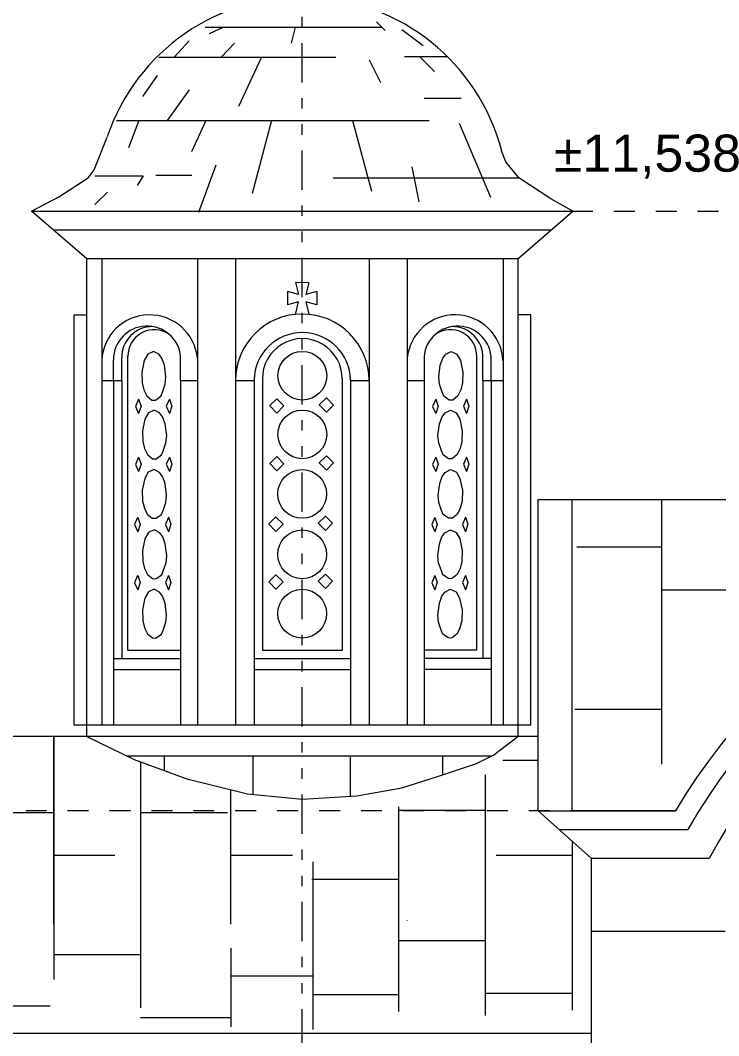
# Model space of a CAD drawing. Header units: millimetres. Extents: x -490789 to -449459, y 209001 to 327650.
# Drawn here: x -477972 to -473270, y 225289 to 232130 of the extents above; entities that cross this region are included whole.
import ezdxf

# ---------------------------------------------------------------- set-up
doc = ezdxf.new("R2010")
doc.units = ezdxf.units.MM
doc.header["$MEASUREMENT"] = 0
doc.linetypes.add('2-Штрих-Штриховая', pattern=[723.19442, 264.583325, -105.833328, 70.555556, -105.833328, 70.555556, -105.833328])
doc.linetypes.add('Штриховая', pattern=[282.222223, 141.111112, -141.111112])
for name, color, linetype, lineweight in [('0_Ном._пера__12_Ном._пера__12_Ном._пера__12', 12, 'Continuous', 18), ('0_Ном._пера__7_Ном._пера__15_Ном._пера__15', 15, 'Continuous', 18), ('0_Ном._пера__7_Ном._пера__5_Ном._пера__5', 5, 'Continuous', 18), ('0_Ном._пера__7_Ном._пера__7_Ном._пера__1', 1, 'Continuous', 18), ('0_Ном._пера__7_Ном._пера__7_Ном._пера__7', 7, 'Continuous', 18), ('0_Ном._пера__7_Ном._пера__7_Ном._пера__8', 8, 'Continuous', 18), ('0_Ном_пера__14_Ном_пера__14_Ном_пера__14_Ном_пера__14_Ном_пера__14_Ном_пера__14_Ном_пера__14_Ном_пера__14_Ном_пера__14_Ном_пера__14_Ном_пера__14_Ном_пера__14_Ном_пера__14_Ном_пера__14_Ном_пера__14_Ном_пера__14_Ном_пера__14_Ном._пера__14_Ном_пера__14_Ном_2_Ном._пера__8', 8, 'Continuous', 18), ('0_Ном_пера__15_Ном_пера__15_Ном_пера__15_Ном_пера__15_Ном_пера__15_Ном_пера__15_Ном_пера__15_Ном_пера__15_Ном_пера__15_Ном_пера__15_Ном_пера__15_Ном_пера__15_Ном_пера__15_Ном_пера__15_Ном_пера__15_Ном._пера__15_Ном_пера__15_Ном._пера__15_Ном_пера__15_Но_1_Ном._пера__8', 8, 'Continuous', 18), ('0_Ном_пера__1_Ном_пера__1_Ном_пера__1_Ном_пера__1_Ном_пера__1_Ном_пера__1_Ном_пера__1_Ном_пера__1_Ном_пера__1_Ном_пера__1_Ном._пера__1_Ном_пера__1_Ном_пера__1_Ном_пера__1_Ном_пера__1_Ном_пера__1_Ном_пера__1_Ном_пера__1_Ном_пера__1_Ном_пера__1_Ном_пера___D_Ном._пера__1', 1, 'Continuous', 18), ('0_Ном_пера__5_Ном_пера__5_Ном_пера__5_Ном_пера__5_Ном_пера__5_Ном_пера__5_Ном_пера__5_Ном_пера__5_Ном_пера__5_Ном_пера__5_Ном_пера__5_Ном_пера__5_Ном_пера__5_Ном_пера__5_Ном_пера__5_Ном_пера__5_Ном._пера__5_Ном_пера__5_Ном_пера__5_Ном_пера__5_Ном_пера___7_Ном._пера__5', 5, 'Continuous', 18), ('0_Ном_пера__7_Ном_пера__7_Ном_пера__7_Ном_пера__7_Ном_пера__7_Ном_пера__7_Ном_пера__7_Ном_пера__7_Ном_пера__7_Ном_пера__7_Ном_пера__7_Ном_пера__7_Ном_пера__7_Ном_пера__7_Ном_пера__7_Ном._пера__7_Ном._пера__7_Ном._пера__7_Ном._пера__7_Ном._пера__7_Ном._пера__7', 7, 'Continuous', 18), ('0_Ном_пера__7_Ном_пера__7_Ном_пера__7_Ном_пера__7_Ном_пера__7_Ном_пера__7_Ном_пера__7_Ном_пера__7_Ном_пера__7_Ном_пера__7_Ном_пера__7_Ном_пера__7_Ном_пера__7_Ном_пера__7_Ном_пера__7_Ном._пера__7_Ном_пера__7_Ном._пера__7_Ном_пера__7_Ном._пера__7_Ном_пера_2_Ном._пера__8', 8, 'Continuous', 18), ('0_Ном_пера__7_Ном_пера__7_Ном_пера__7_Ном_пера__7_Ном_пера__7_Ном_пера__7_Ном_пера__7_Ном_пера__7_Ном_пера__7_Ном_пера__7_Ном_пера__7_Ном_пера__7_Ном_пера__7_Ном_пера__7_Ном_пера__7_Ном_пера__7_Ном_пера__7_Ном_пера__7_Ном_пера__7_Ном_пера__7_Ном_пера__7_8_Ном._пера__1', 1, 'Continuous', 18), ('0_Ном_пера__7_Ном_пера__7_Ном_пера__7_Ном_пера__7_Ном_пера__7_Ном_пера__7_Ном_пера__7_Ном_пера__7_Ном_пера__7_Ном_пера__7_Ном_пера__7_Ном_пера__7_Ном_пера__7_Ном_пера__7_Ном_пера__7_Ном_пера__7_Ном_пера__7_Ном_пера__7_Ном_пера__7_Ном_пера__7_Ном_пера__7_C_Ном._пера__1', 1, 'Continuous', 18), ('0_Ном_пера__7_Ном_пера__7_Ном_пера__7_Ном_пера__7_Ном_пера__7_Ном_пера__7_Ном_пера__7_Ном_пера__7_Ном_пера__7_Ном_пера__7_Ном_пера__7_Ном_пера__7_Ном_пера__7_Ном_пера__7_Ном_пера__7_Ном_пера__7_Ном_пера__7_Ном_пера__7_Ном_пера__7_Ном_пера__7_Ном_пера__7_C_Ном._пера__7', 7, 'Continuous', 18), ('0_Ном_пера__7_Ном_пера__7_Ном_пера__7_Ном_пера__7_Ном_пера__7_Ном_пера__7_Ном_пера__7_Ном_пера__7_Ном_пера__7_Ном_пера__7_Ном_пера__7_Ном_пера__7_Ном_пера__7_Ном_пера__7_Ном_пера__7_Ном_пера__7_Ном_пера__7_Ном_пера__7_Ном_пера__7_Ном_пера__7_Ном_пера__7_C_Ном._пера__8', 8, 'Continuous', 18), ('hatch_Ном_пера__254_Ном_пера__254_Ном_пера__254_Ном._пера__254_Ном_пера__254_Ном._пера__9_Ном_пера__9_Ном_пера__9_Ном_пера__12_Ном_пера__12_Ном_пера__12_Ном_пера__12_Ном_пера__12_Ном_пера__12_Ном_пера__1_Ном_пера__1_Ном_пера__1_Ном_пера__1_Ном_пера__1_Н_B_Ном._пера__1', 1, 'Continuous', 18), ('Line 0.25_Ном_пера__7_Ном_пера__7_Ном_пера__7_Ном_пера__7_Ном_пера__7_Ном_пера__7_Ном_пера__7_Ном_пера__7_Ном_пера__7_Ном_пера__7_Ном_пера__7_Ном._пера__7_Ном._пера__7_Ном._пера__7_Ном._пера__7_Ном._пера__102_Ном._пера__102', 102, 'Continuous', 18), ('Line 0.25_Ном_пера__7_Ном_пера__7_Ном_пера__7_Ном_пера__7_Ном_пера__7_Ном_пера__7_Ном_пера__7_Ном_пера__7_Ном_пера__7_Ном_пера__7_Ном_пера__7_Ном._пера__7_Ном._пера__8_Ном._пера__8_Ном._пера__8_Ном._пера__8_Ном._пера__8', 8, 'Continuous', 18)]:
    doc.layers.add(name, color=color, linetype=linetype, lineweight=lineweight)
doc.styles.add('СГЕНЕРИР_СТИЛЬ_1', font='')
doc.styles.get('СГЕНЕРИР_СТИЛЬ_1').set_extended_font_data('Arial')

msp = doc.modelspace()

# ---------------------------------------------------------------- linework, layer by layer
at = {"layer": '0_Ном._пера__12_Ном._пера__12_Ном._пера__12', "linetype": '2-Штрих-Штриховая'}
msp.add_line((-476073.2, 217247.8), (-476073.2, 234156.5), dxfattribs=at)
at = {"layer": '0_Ном._пера__7_Ном._пера__15_Ном._пера__15', "linetype": 'Continuous'}
msp.add_line((-473226.4, 225990.2), (-474125.7, 225990.2), dxfattribs=at)
at = {"layer": '0_Ном._пера__7_Ном._пера__5_Ном._пера__5', "linetype": 'Continuous'}
for p, q in [((-477114, 229881.1), (-477137.7, 229838.5)), ((-477074.9, 229899.1), (-477114, 229881.1)), ((-477038.7, 229880.4), (-477074.9, 229899.1)), ((-477018.4, 229853.7), (-477038.7, 229880.4)), ((-477001.3, 229805.9), (-477018.4, 229853.7)), ((-475144.8, 229805.9), (-475127.7, 229853.7)), ((-475127.7, 229853.7), (-475107.4, 229880.4)), ((-475107.4, 229880.4), (-475071.3, 229899.1)), ((-475071.3, 229899.1), (-475032.1, 229881.1)), ((-475032.1, 229881.1), (-475008.4, 229838.5)), ((-477137.7, 229838.5), (-477154.3, 229760.3)), ((-476991.1, 229727.4), (-477001.3, 229805.9)), ((-475155, 229727.4), (-475144.8, 229805.9)), ((-475008.4, 229838.5), (-474991.8, 229760.3)), ((-476996.2, 229678.1), (-476991.1, 229727.4)), ((-474991.8, 229760.3), (-474994.2, 229686.8)), ((-477151.9, 229686.8), (-477140.1, 229639.4)), ((-477014.3, 229623.8), (-476996.2, 229678.1)), ((-475131.9, 229623.8), (-475150, 229678.1)), ((-474994.2, 229686.8), (-475006.1, 229639.4)), ((-477140.1, 229639.4), (-477121.1, 229599.1)), ((-477121.1, 229599.1), (-477087.2, 229571.4)), ((-477061.7, 229571.4), (-477025.1, 229597.3)), ((-477025.1, 229597.3), (-477014.3, 229623.8)), ((-475121.1, 229597.3), (-475131.9, 229623.8)), ((-475084.4, 229571.4), (-475121.1, 229597.3)), ((-475025, 229599.1), (-475059, 229571.4)), ((-475006.1, 229639.4), (-475025, 229599.1)), ((-477087.4, 229571.5), (-477074.9, 229570.9)), ((-477074.9, 229570.9), (-477061.7, 229571.4)), ((-475071.3, 229570.9), (-475084.4, 229571.4)), ((-475058.8, 229571.5), (-475071.3, 229570.9)), ((-477132.9, 229443.3), (-477149.5, 229365.1)), ((-477109.2, 229486), (-477132.9, 229443.3)), ((-477070.1, 229504), (-477109.2, 229486)), ((-477033.9, 229485.2), (-477070.1, 229504)), ((-477013.6, 229458.5), (-477033.9, 229485.2)), ((-476996.5, 229410.8), (-477013.6, 229458.5)), ((-475149.6, 229410.8), (-475132.6, 229458.5)), ((-475132.6, 229458.5), (-475112.2, 229485.2)), ((-475112.2, 229485.2), (-475076.1, 229504)), ((-475076.1, 229504), (-475036.9, 229486)), ((-475036.9, 229486), (-475013.2, 229443.3)), ((-475013.2, 229443.3), (-474996.7, 229365.1)), ((-476986.3, 229332.3), (-476996.5, 229410.8)), ((-475159.9, 229332.3), (-475149.6, 229410.8)), ((-477149.5, 229365.1), (-477147.1, 229291.6)), ((-476991.3, 229282.9), (-476986.3, 229332.3)), ((-475154.8, 229282.9), (-475159.9, 229332.3)), ((-474996.7, 229365.1), (-474999, 229291.6)), ((-477147.1, 229291.6), (-477135.3, 229244.2)), ((-477135.3, 229244.2), (-477116.3, 229203.9)), ((-477009.4, 229228.6), (-476991.3, 229282.9)), ((-475136.7, 229228.6), (-475154.8, 229282.9)), ((-475010.9, 229244.2), (-475029.8, 229203.9)), ((-474999, 229291.6), (-475010.9, 229244.2)), ((-477116.3, 229203.9), (-477082.4, 229176.2)), ((-477082.6, 229176.4), (-477070.1, 229175.8)), ((-477070.1, 229175.8), (-477056.9, 229176.3)), ((-477056.9, 229176.3), (-477020.3, 229202.2)), ((-477020.3, 229202.2), (-477009.4, 229228.6)), ((-475125.9, 229202.2), (-475136.7, 229228.6)), ((-475089.2, 229176.3), (-475125.9, 229202.2)), ((-475076.1, 229175.8), (-475089.2, 229176.3)), ((-475063.6, 229176.4), (-475076.1, 229175.8)), ((-475029.8, 229203.9), (-475063.8, 229176.2)), ((-477071.2, 229102.8), (-477110.4, 229084.9)), ((-477035.1, 229084.1), (-477071.2, 229102.8)), ((-475111, 229084.1), (-475074.9, 229102.8)), ((-475074.9, 229102.8), (-475035.8, 229084.9)), ((-477134.1, 229042.2), (-477150.7, 228964)), ((-477110.4, 229084.9), (-477134.1, 229042.2)), ((-477014.8, 229057.4), (-477035.1, 229084.1)), ((-476997.7, 229009.6), (-477014.8, 229057.4)), ((-475148.4, 229009.6), (-475131.4, 229057.4)), ((-475131.4, 229057.4), (-475111, 229084.1)), ((-475035.8, 229084.9), (-475012.1, 229042.2)), ((-475012.1, 229042.2), (-474995.5, 228964)), ((-477150.7, 228964), (-477148.3, 228890.5)), ((-476987.5, 228931.1), (-476997.7, 229009.6)), ((-475158.7, 228931.1), (-475148.4, 229009.6)), ((-474995.5, 228964), (-474997.8, 228890.5)), ((-476992.5, 228881.8), (-476987.5, 228931.1)), ((-475153.6, 228881.8), (-475158.7, 228931.1)), ((-477148.3, 228890.5), (-477136.4, 228843.1)), ((-477136.4, 228843.1), (-477117.5, 228802.8)), ((-477021.5, 228801), (-477010.6, 228827.5)), ((-477010.6, 228827.5), (-476992.5, 228881.8)), ((-475135.5, 228827.5), (-475153.6, 228881.8)), ((-475125.2, 228801), (-475136.1, 228827.5)), ((-475009.7, 228843.1), (-475028.7, 228802.8)), ((-474997.8, 228890.5), (-475009.7, 228843.1)), ((-477117.5, 228802.8), (-477083.5, 228775.1)), ((-477083.7, 228775.2), (-477071.2, 228774.6)), ((-477071.2, 228774.6), (-477058.1, 228775.1)), ((-477058.1, 228775.1), (-477021.5, 228801)), ((-475088.6, 228775.1), (-475125.2, 228801)), ((-475074.9, 228774.6), (-475088, 228775.1)), ((-475062.4, 228775.2), (-475074.9, 228774.6)), ((-475028.7, 228802.8), (-475062.6, 228775.1)), ((-477069.6, 228696), (-477108.7, 228678.1)), ((-477033.5, 228677.3), (-477069.6, 228696)), ((-475112.7, 228677.3), (-475076.5, 228696)), ((-475076.5, 228696), (-475037.4, 228678.1)), ((-477132.4, 228635.4), (-477149, 228557.2)), ((-477108.7, 228678.1), (-477132.4, 228635.4)), ((-477013.1, 228650.6), (-477033.5, 228677.3)), ((-476996.1, 228602.8), (-477013.1, 228650.6)), ((-475150.1, 228602.8), (-475133, 228650.6)), ((-475133, 228650.6), (-475112.7, 228677.3)), ((-475037.4, 228678.1), (-475013.7, 228635.4)), ((-475013.7, 228635.4), (-474997.1, 228557.2)), ((-477149, 228557.2), (-477146.7, 228483.7)), ((-476985.8, 228524.3), (-476996.1, 228602.8)), ((-475160.3, 228524.3), (-475150.1, 228602.8)), ((-474997.1, 228557.2), (-474999.5, 228483.7)), ((-477146.7, 228483.7), (-477134.8, 228436.3)), ((-476990.9, 228475), (-476985.8, 228524.3)), ((-475155.3, 228475), (-475160.3, 228524.3)), ((-474999.5, 228483.7), (-475011.3, 228436.3)), ((-477134.8, 228436.3), (-477115.8, 228396)), ((-477019.8, 228394.2), (-477009, 228420.7)), ((-477009, 228420.7), (-476990.9, 228475)), ((-475137.2, 228420.7), (-475155.3, 228475)), ((-475126.3, 228394.2), (-475137.2, 228420.7)), ((-475011.3, 228436.3), (-475030.3, 228396)), ((-477115.8, 228396), (-477081.9, 228368.3)), ((-477082.1, 228368.4), (-477069.6, 228367.8)), ((-477069.6, 228367.8), (-477056.5, 228368.3)), ((-477056.5, 228368.3), (-477019.8, 228394.2)), ((-475089.7, 228368.3), (-475126.3, 228394.2)), ((-475076.5, 228367.8), (-475089.7, 228368.3)), ((-475064, 228368.4), (-475076.5, 228367.8)), ((-475030.3, 228396), (-475064.2, 228368.3)), ((-477109.5, 228278.4), (-477133.2, 228235.8)), ((-477070.4, 228296.4), (-477109.5, 228278.4)), ((-477034.2, 228277.7), (-477070.4, 228296.4)), ((-477013.9, 228251), (-477034.2, 228277.7)), ((-475134, 228251), (-475113.7, 228277.7)), ((-475113.1, 228277.7), (-475077, 228296.4)), ((-475077, 228296.4), (-475037.8, 228278.4)), ((-475037.8, 228278.4), (-475014.1, 228235.8)), ((-477133.2, 228235.8), (-477149.8, 228157.6)), ((-476996.8, 228203.2), (-477013.9, 228251)), ((-475150.5, 228203.2), (-475133.4, 228251)), ((-475014.1, 228235.8), (-474997.5, 228157.6)), ((-477149.8, 228157.6), (-477147.4, 228084.1)), ((-476986.6, 228124.7), (-476996.8, 228203.2)), ((-475160.8, 228124.7), (-475150.5, 228203.2)), ((-474997.5, 228157.6), (-474999.9, 228084.1)), ((-477147.4, 228084.1), (-477135.6, 228036.7)), ((-477009.7, 228021.1), (-476991.6, 228075.4)), ((-476991.6, 228075.4), (-476986.6, 228124.7)), ((-475155.7, 228075.4), (-475160.8, 228124.7)), ((-475137.6, 228021.1), (-475155.7, 228075.4)), ((-474999.9, 228084.1), (-475011.8, 228036.7)), ((-477135.6, 228036.7), (-477116.6, 227996.4)), ((-477020.6, 227994.6), (-477009.7, 228021.1)), ((-475126.8, 227994.6), (-475137.6, 228021.1)), ((-475011.8, 228036.7), (-475030.7, 227996.4)), ((-477116.6, 227996.4), (-477082.7, 227968.7)), ((-477082.9, 227968.8), (-477070.4, 227968.2)), ((-477070.4, 227968.2), (-477057.2, 227968.7)), ((-477057.2, 227968.7), (-477020.6, 227994.6)), ((-475090.1, 227968.7), (-475126.8, 227994.6)), ((-475030.7, 227996.4), (-475064.7, 227968.7))]:
    msp.add_line(p, q, dxfattribs=at)
for centre in [(-476073.2, 229735), (-476073.2, 229339.9), (-476074, 228938.7), (-476074, 228531.9), (-476074, 228132.3)]:
    msp.add_circle(centre, 164.1, dxfattribs=at)
at = {"layer": '0_Ном._пера__7_Ном._пера__7_Ном._пера__1', "linetype": 'Continuous'}
for centre, radius, start, end in [((-477101.4, 229822.1), 323.2, 5.56301, 176.80357), ((-476073.2, 229701.1), 450, 0, 179.76173), ((-475044.8, 229822.1), 323.2, 2.98114, 174.43699), ((-477118.1, 229843.2), 226.7, 5.05939, 180.01545), ((-477082.2, 229859.6), 206.7, 89.89962, 181.22314), ((-475028, 229843.2), 226.7, 359.98455, 174.94061), ((-475063.9, 229859.6), 206.7, 358.77686, 90.10038), ((-477070.3, 229867.8), 177.7, 54.6693, 181.22314), ((-476073.2, 229701.4), 324.3, 0.77895, 178.7941)]:
    msp.add_arc(centre, radius, start, end, dxfattribs=at)
at = {"layer": '0_Ном._пера__7_Ном._пера__7_Ном._пера__7', "linetype": 'Continuous'}
for p, q in [((-477474.6, 231122.6), (-477387.8, 231343.5)), ((-474702, 231175.9), (-474731.1, 231250)), ((-474614.3, 231068.2), (-474702, 231175.9)), ((-477515.5, 231068.2), (-477474.6, 231122.6)), ((-477712.6, 230940.1), (-477515.5, 231068.2)), ((-474400.1, 230926), (-474614.3, 231068.2)), ((-477897.3, 230844), (-477703.4, 230946.1)), ((-474252.4, 230844), (-474400.1, 230926)), ((-477897.3, 230844), (-474226.9, 230844)), ((-477524.5, 230523.3), (-477897.3, 230844)), ((-474621.6, 230523.3), (-474252.4, 230844)), ((-477751.3, 230718.4), (-474397, 230718.4)), ((-474621.6, 230523.3), (-477524.5, 230523.3)), ((-477524.5, 227305.6), (-477524.5, 230523.3)), ((-477424, 230523.3), (-477424, 227384.4)), ((-476779.7, 230523.3), (-476779.7, 227384.4)), ((-476523.2, 230523.3), (-476523.2, 227384.4)), ((-475623.2, 230523.3), (-475623.2, 227384.4)), ((-475366.4, 230523.3), (-475366.4, 227384.4)), ((-474722, 230523.3), (-474722, 227384.4)), ((-474621.6, 230523.3), (-474621.6, 227305.6)), ((-477611.9, 230145.2), (-477611.9, 227384.4)), ((-477611.9, 230145.2), (-477524.5, 230145.2)), ((-474621.6, 230145.2), (-474621.6, 227305.6)), ((-474534.3, 230145.2), (-474621.6, 230145.2)), ((-477248, 227886.3), (-477248, 229871.1)), ((-475253.9, 229864.2), (-475253.9, 227384.4)), ((-474898.2, 227886.3), (-474898.2, 229871.1)), ((-477154.3, 229760.3), (-477151.9, 229686.8)), ((-476341.4, 229718.5), (-476341.4, 227886.3)), ((-475805, 229718.5), (-475805, 227886.9)), ((-475150, 229678.1), (-475155, 229727.4)), ((-477344.8, 229703), (-477344.8, 227384.4)), ((-477288.8, 229703), (-477288.8, 227829.1)), ((-476892.3, 229703), (-476892.3, 227383.2)), ((-476397.4, 229708.3), (-476397.4, 227384.4)), ((-475749, 229707.3), (-475749, 227384.4)), ((-474857.3, 229703), (-474857.3, 227829.1)), ((-474801.3, 229703), (-474801.3, 227384.4)), ((-474257.4, 226803.5), (-474257.4, 228901.2)), ((-475077, 227968.2), (-475090.1, 227968.7)), ((-475064.5, 227968.8), (-475077, 227968.2)), ((-477248, 227886.3), (-476892.3, 227886.3)), ((-476341.4, 227886.3), (-475805, 227886.3)), ((-474898.2, 227886.3), (-475253.9, 227886.3)), ((-477344.8, 227829.1), (-476892.3, 227829.1)), ((-476397.4, 227829.1), (-475749, 227829.1)), ((-474801.3, 227829.1), (-475253.9, 227829.1)), ((-477344.8, 227756.2), (-476892.3, 227756.2)), ((-476397.4, 227756.2), (-475749, 227756.2)), ((-474801.3, 227756.2), (-475253.9, 227756.2)), ((-477611.9, 227384.4), (-474534.3, 227384.4)), ((-474486, 227305.6), (-478821.8, 227305.6)), ((-474486, 227305.6), (-478821.8, 227305.6)), ((-477524.5, 227305.6), (-477204.4, 227149.3)), ((-474783.5, 227180.6), (-474621.6, 227305.6)), ((-477255, 227174), (-474798.5, 227174)), ((-477204.4, 227149.3), (-476849.8, 227019.1)), ((-475163.3, 227035.3), (-474901.4, 227122.2)), ((-476849.8, 227019.1), (-476441.5, 226917.8)), ((-475402.4, 226959.2), (-475163.3, 227035.3)), ((-476441.5, 226917.8), (-476073.2, 226882.7)), ((-476073.2, 226882.7), (-475706.3, 226905.3)), ((-474486, 226803.5), (-473560.4, 226803.5)), ((-474125.7, 226482.8), (-474486, 226803.5)), ((-473560.4, 226803.5), (-474125.7, 226803.5)), ((-474344.9, 226677.9), (-473477.1, 226677.9)), ((-474125.7, 223908.4), (-474125.7, 226482.8)), ((-473334.1, 226482.8), (-474125.7, 226482.8)), ((-475366.4, 226063.4), (-475366.4, 226065.3)), ((-478902.2, 225305.6), (-474125.7, 225305.6)), ((-478821.8, 225305.6), (-474125.7, 225305.6))]:
    msp.add_line(p, q, dxfattribs=at)
for centre, radius, start, end in [((-476073.2, 230900.2), 1387, 14.59437, 161.3327), ((-475075.9, 229867.8), 177.7, 358.77686, 125.3307), ((-476073.2, 229716.8), 268.3, 358.76143, 181.22314), ((-470054.3, 224734.6), 4071, 30.54494, 149.45506), ((-470054.3, 224734.6), 3936, 29.58939, 150.41332), ((-470054.3, 224734.6), 3716.6, 28.06229, 151.9407)]:
    msp.add_arc(centre, radius, start, end, dxfattribs=at)
at = {"layer": '0_Ном._пера__7_Ном._пера__7_Ном._пера__8', "linetype": 'Continuous'}
msp.add_line((-477002.5, 227174), (-477002.5, 227075.2), dxfattribs=at)
at = {"layer": '0_Ном_пера__14_Ном_пера__14_Ном_пера__14_Ном_пера__14_Ном_пера__14_Ном_пера__14_Ном_пера__14_Ном_пера__14_Ном_пера__14_Ном_пера__14_Ном_пера__14_Ном_пера__14_Ном_пера__14_Ном_пера__14_Ном_пера__14_Ном_пера__14_Ном_пера__14_Ном._пера__14_Ном_пера__14_Ном_2_Ном._пера__8', "linetype": 'Continuous'}
for p, q in [((-475573.1, 232118.9), (-475515, 232060.9)), ((-476726.3, 232083.6), (-475537.8, 232083.6)), ((-476698.2, 232040.2), (-476606, 232083.6)), ((-476120.8, 232083.6), (-476148.7, 231976.5)), ((-475403.4, 232068.4), (-475260.1, 231959.2)), ((-476935, 231880.7), (-476834.7, 231990.4)), ((-476620.4, 231880.7), (-476529.6, 231976.8)), ((-477040.1, 231880.7), (-475847.5, 231880.7)), ((-476346.9, 231880.7), (-476503.8, 231548.6)), ((-475622.1, 231862.4), (-475546.4, 231711.1)), ((-475385.9, 231885.3), (-475096.9, 231885.3)), ((-475284.8, 231885.3), (-475182.5, 231785.7)), ((-477148, 231615.5), (-477047.6, 231757.9)), ((-476980.9, 231454.2), (-476833.5, 231661.9)), ((-475253.2, 231604.5), (-475003.8, 231604.5)), ((-477324.6, 231454.2), (-475219.8, 231454.2)), ((-477174.4, 231454.2), (-477242.4, 231271)), ((-476723, 231454.2), (-476819.3, 231243.2)), ((-476280.1, 231454.2), (-476411.4, 230964)), ((-475734.6, 231454.2), (-475607.4, 230979.6)), ((-475016.6, 231435.8), (-474805.6, 230937.8)), ((-476655.9, 231153.2), (-476771.2, 230835.4)), ((-477469.4, 231082), (-477145.8, 231082)), ((-477145.8, 231082), (-477186.1, 231017.3)), ((-477060, 231086.1), (-476817.1, 231086.1)), ((-475864.9, 231068.2), (-474614.3, 231068.2))]:
    msp.add_line(p, q, dxfattribs=at)
at = {"layer": '0_Ном_пера__15_Ном_пера__15_Ном_пера__15_Ном_пера__15_Ном_пера__15_Ном_пера__15_Ном_пера__15_Ном_пера__15_Ном_пера__15_Ном_пера__15_Ном_пера__15_Ном_пера__15_Ном_пера__15_Ном_пера__15_Ном_пера__15_Ном._пера__15_Ном_пера__15_Ном._пера__15_Ном_пера__15_Но_1_Ном._пера__8', "linetype": 'Continuous'}
msp.add_line((-475334.8, 231142), (-475288.6, 230907.6), dxfattribs=at)
at = {"layer": '0_Ном_пера__1_Ном_пера__1_Ном_пера__1_Ном_пера__1_Ном_пера__1_Ном_пера__1_Ном_пера__1_Ном_пера__1_Ном_пера__1_Ном_пера__1_Ном._пера__1_Ном_пера__1_Ном_пера__1_Ном_пера__1_Ном_пера__1_Ном_пера__1_Ном_пера__1_Ном_пера__1_Ном_пера__1_Ном_пера__1_Ном_пера___D_Ном._пера__1', "linetype": 'Continuous'}
msp.add_line((-476173.4, 230303.4), (-476173.4, 230213.1), dxfattribs=at)
at = {"layer": '0_Ном_пера__5_Ном_пера__5_Ном_пера__5_Ном_пера__5_Ном_пера__5_Ном_пера__5_Ном_пера__5_Ном_пера__5_Ном_пера__5_Ном_пера__5_Ном_пера__5_Ном_пера__5_Ном_пера__5_Ном_пера__5_Ном_пера__5_Ном_пера__5_Ном._пера__5_Ном_пера__5_Ном_пера__5_Ном_пера__5_Ном_пера___7_Ном._пера__5', "linetype": 'Continuous'}
for p, q in [((-477175.5, 229577.6), (-477196, 229529)), ((-477175.1, 229577.4), (-477158.7, 229530.3)), ((-476968.5, 229578.2), (-476989, 229529.6)), ((-476968.1, 229578.1), (-476951.7, 229531)), ((-476244.9, 229580.4), (-476293.1, 229533.2)), ((-476244.5, 229580.2), (-476196.8, 229532.5)), ((-475911.3, 229585.4), (-475959.5, 229538.2)), ((-475911.3, 229585.4), (-475863.6, 229537.7)), ((-475175.1, 229577.6), (-475195.6, 229529)), ((-475174.7, 229577.4), (-475158.3, 229530.3)), ((-474968.1, 229578.2), (-474988.6, 229529.6)), ((-474967.7, 229578.1), (-474951.3, 229531)), ((-477196, 229529), (-477175.1, 229480.8)), ((-477158.7, 229530.3), (-477175.1, 229480.8)), ((-476989, 229529.6), (-476968.1, 229481.5)), ((-476951.7, 229531), (-476968.1, 229481.5)), ((-476292.7, 229533.1), (-476244.5, 229483.6)), ((-476196.8, 229532.5), (-476244.5, 229483.6)), ((-475959.5, 229538.2), (-475911.3, 229488.7)), ((-475863.6, 229537.7), (-475911.3, 229488.7)), ((-475195.6, 229529), (-475174.7, 229480.8)), ((-475158.3, 229530.3), (-475174.7, 229480.8)), ((-474988.6, 229529.6), (-474967.7, 229481.5)), ((-474951.3, 229531), (-474967.7, 229481.5)), ((-477175.5, 229186.4), (-477196, 229137.8)), ((-477175.1, 229186.2), (-477158.7, 229139.2)), ((-476968.5, 229187.1), (-476989, 229138.5)), ((-476968.1, 229186.9), (-476951.7, 229139.9)), ((-476244.5, 229190.3), (-476292.7, 229143.2)), ((-476244.5, 229190.3), (-476196.8, 229142.6)), ((-475911.3, 229195.4), (-475959.5, 229148.3)), ((-475911.3, 229195.4), (-475863.6, 229147.8)), ((-475175.1, 229186.4), (-475195.6, 229137.8)), ((-475174.7, 229186.2), (-475158.3, 229139.2)), ((-474968.1, 229187.1), (-474988.6, 229138.5)), ((-474967.7, 229186.9), (-474951.3, 229139.9)), ((-477196, 229137.8), (-477175.1, 229089.6)), ((-477158.7, 229139.2), (-477175.1, 229089.6)), ((-476989, 229138.5), (-476968.1, 229090.3)), ((-476951.7, 229139.9), (-476968.1, 229090.3)), ((-476292.7, 229143.2), (-476244.5, 229093.7)), ((-476196.8, 229142.6), (-476244.5, 229093.7)), ((-475959.5, 229148.3), (-475911.3, 229098.8)), ((-475863.6, 229147.8), (-475911.3, 229098.8)), ((-475195.6, 229137.8), (-475174.7, 229089.6)), ((-475158.3, 229139.2), (-475174.7, 229089.6)), ((-474988.6, 229138.5), (-474967.7, 229090.3)), ((-474951.3, 229139.9), (-474967.7, 229090.3)), ((-477181.9, 228780.8), (-477202.4, 228732.2)), ((-477181.5, 228780.6), (-477165.1, 228733.6)), ((-476974.9, 228781.5), (-476995.4, 228732.9)), ((-476974.5, 228781.3), (-476958.1, 228734.3)), ((-476251.3, 228783.6), (-476299.5, 228736.5)), ((-476250.9, 228783.4), (-476203.2, 228735.8)), ((-475917.7, 228788.6), (-475965.9, 228741.4)), ((-475917.7, 228788.6), (-475870, 228740.9)), ((-475181.5, 228780.8), (-475202, 228732.2)), ((-475181.1, 228780.6), (-475164.7, 228733.6)), ((-474974.5, 228781.5), (-474995, 228732.9)), ((-474974.1, 228781.3), (-474957.7, 228734.3)), ((-477202.4, 228732.2), (-477181.5, 228684)), ((-477165.1, 228733.6), (-477181.5, 228684)), ((-476995.4, 228732.9), (-476974.5, 228684.7)), ((-476958.1, 228734.3), (-476974.5, 228684.7)), ((-476299.1, 228736.3), (-476250.9, 228686.8)), ((-476203.2, 228735.8), (-476250.9, 228686.8)), ((-475965.9, 228741.4), (-475917.7, 228692)), ((-475870, 228740.9), (-475917.7, 228692)), ((-475202, 228732.2), (-475181.1, 228684)), ((-475164.7, 228733.6), (-475181.1, 228684)), ((-474995, 228732.9), (-474974.1, 228684.7)), ((-474957.7, 228734.3), (-474974.1, 228684.7)), ((-477181.9, 228389.6), (-477202.4, 228341)), ((-477181.5, 228389.5), (-477165.1, 228342.4)), ((-476974.9, 228390.3), (-476995.4, 228341.7)), ((-476974.5, 228390.1), (-476958.1, 228343.1)), ((-476250.9, 228393.5), (-476299.1, 228346.4)), ((-476299.1, 228346.4), (-476250.9, 228296.9)), ((-476250.9, 228393.5), (-476203.2, 228345.8)), ((-476203.2, 228345.8), (-476250.9, 228296.9)), ((-475917.7, 228398.7), (-475965.9, 228351.5)), ((-475965.9, 228351.5), (-475917.7, 228302.1)), ((-475917.7, 228398.7), (-475870, 228351)), ((-475870, 228351), (-475917.7, 228302.1)), ((-475181.5, 228389.6), (-475202, 228341)), ((-475181.1, 228389.5), (-475164.7, 228342.4)), ((-474974.5, 228390.3), (-474995, 228341.7)), ((-474974.1, 228390.1), (-474957.7, 228343.1)), ((-477202.4, 228341), (-477181.5, 228292.9)), ((-477165.1, 228342.4), (-477181.5, 228292.9)), ((-476995.4, 228341.7), (-476974.5, 228293.5)), ((-476958.1, 228343.1), (-476974.5, 228293.5)), ((-475202, 228341), (-475181.1, 228292.9)), ((-475164.7, 228342.4), (-475181.1, 228292.9)), ((-474995, 228341.7), (-474974.1, 228293.5)), ((-474957.7, 228343.1), (-474974.1, 228293.5))]:
    msp.add_line(p, q, dxfattribs=at)
at = {"layer": '0_Ном_пера__7_Ном_пера__7_Ном_пера__7_Ном_пера__7_Ном_пера__7_Ном_пера__7_Ном_пера__7_Ном_пера__7_Ном_пера__7_Ном_пера__7_Ном_пера__7_Ном_пера__7_Ном_пера__7_Ном_пера__7_Ном_пера__7_Ном._пера__7_Ном_пера__7_Ном._пера__7_Ном_пера__7_Ном._пера__7_Ном_пера_2_Ном._пера__8', "linetype": 'Continuous'}
for p, q in [((-476405.4, 227174), (-476405.4, 226917.8)), ((-475750.5, 227165.2), (-475750.5, 226902.6)), ((-475128.3, 227171.3), (-475128.3, 227045.7))]:
    msp.add_line(p, q, dxfattribs=at)
at = {"layer": '0_Ном_пера__7_Ном_пера__7_Ном_пера__7_Ном_пера__7_Ном_пера__7_Ном_пера__7_Ном_пера__7_Ном_пера__7_Ном_пера__7_Ном_пера__7_Ном_пера__7_Ном_пера__7_Ном_пера__7_Ном_пера__7_Ном_пера__7_Ном_пера__7_Ном_пера__7_Ном_пера__7_Ном_пера__7_Ном_пера__7_Ном_пера__7_8_Ном._пера__1', "linetype": 'Continuous'}
for p, q in [((-476118.7, 230362.3), (-476098.4, 230283.4)), ((-476029.8, 230361.9), (-476050.1, 230283.4)), ((-476098.4, 230283.4), (-476173.5, 230303.4)), ((-475974.8, 230303.4), (-476050.1, 230283.4)), ((-476098.4, 230233.3), (-476173.4, 230213.1)), ((-476118.7, 230148.8), (-476098.4, 230233.3)), ((-476050, 230233.3), (-476030, 230149)), ((-475974.7, 230213.1), (-476050, 230233.3))]:
    msp.add_line(p, q, dxfattribs=at)
at = {"layer": '0_Ном_пера__7_Ном_пера__7_Ном_пера__7_Ном_пера__7_Ном_пера__7_Ном_пера__7_Ном_пера__7_Ном_пера__7_Ном_пера__7_Ном_пера__7_Ном_пера__7_Ном_пера__7_Ном_пера__7_Ном_пера__7_Ном_пера__7_Ном_пера__7_Ном_пера__7_Ном_пера__7_Ном_пера__7_Ном_пера__7_Ном_пера__7_C_Ном._пера__1', "linetype": 'Continuous'}
for p, q in [((-477288.8, 229703), (-477288.8, 229856.9)), ((-476892.3, 229703), (-476892.3, 229863.2)), ((-474857.3, 229703), (-474857.3, 229855.2)), ((-477345.1, 229703), (-477345.1, 229843.1)), ((-474801.3, 229703), (-474801.3, 229843.1)), ((-477424, 229703), (-477288.8, 229703)), ((-476892.3, 229703), (-476779.7, 229703)), ((-476523.2, 229703), (-476397.4, 229703)), ((-475748.9, 229703), (-475623.2, 229703)), ((-475366.4, 229703), (-475253.9, 229703)), ((-474857.3, 229703), (-474722, 229703))]:
    msp.add_line(p, q, dxfattribs=at)
at = {"layer": '0_Ном_пера__7_Ном_пера__7_Ном_пера__7_Ном_пера__7_Ном_пера__7_Ном_пера__7_Ном_пера__7_Ном_пера__7_Ном_пера__7_Ном_пера__7_Ном_пера__7_Ном_пера__7_Ном_пера__7_Ном_пера__7_Ном_пера__7_Ном_пера__7_Ном_пера__7_Ном_пера__7_Ном_пера__7_Ном_пера__7_Ном_пера__7_C_Ном._пера__7', "linetype": 'Continuous'}
for p, q in [((-474534.3, 227384.4), (-474534.3, 230145.2)), ((-474486, 226803.5), (-474486, 228901.2)), ((-474486, 228901.2), (-465626.1, 228901.2)), ((-474901.4, 227122.2), (-474779.5, 227183.6)), ((-475706.3, 226905.3), (-475402.4, 226959.2))]:
    msp.add_line(p, q, dxfattribs=at)
at = {"layer": '0_Ном_пера__7_Ном_пера__7_Ном_пера__7_Ном_пера__7_Ном_пера__7_Ном_пера__7_Ном_пера__7_Ном_пера__7_Ном_пера__7_Ном_пера__7_Ном_пера__7_Ном_пера__7_Ном_пера__7_Ном_пера__7_Ном_пера__7_Ном_пера__7_Ном_пера__7_Ном_пера__7_Ном_пера__7_Ном_пера__7_Ном_пера__7_C_Ном._пера__8', "linetype": 'Continuous'}
msp.add_line((-477470.3, 230887.8), (-477385.4, 230972.6), dxfattribs=at)
at = {"layer": 'hatch_Ном_пера__254_Ном_пера__254_Ном_пера__254_Ном._пера__254_Ном_пера__254_Ном._пера__9_Ном_пера__9_Ном_пера__9_Ном_пера__12_Ном_пера__12_Ном_пера__12_Ном_пера__12_Ном_пера__12_Ном_пера__12_Ном_пера__1_Ном_пера__1_Ном_пера__1_Ном_пера__1_Ном_пера__1_Н_B_Ном._пера__1', "linetype": 'Continuous'}
for p, q in [((-476030, 230362), (-476118.7, 230362.3)), ((-475974.8, 230303.4), (-475974.7, 230213.1))]:
    msp.add_line(p, q, dxfattribs=at)
at = {"layer": 'Line 0.25_Ном_пера__7_Ном_пера__7_Ном_пера__7_Ном_пера__7_Ном_пера__7_Ном_пера__7_Ном_пера__7_Ном_пера__7_Ном_пера__7_Ном_пера__7_Ном_пера__7_Ном._пера__7_Ном._пера__7_Ном._пера__7_Ном._пера__7_Ном._пера__102_Ном._пера__102', "linetype": 'Штриховая'}
for p, q in [((-474258.1, 230844), (-473180, 230844)), ((-474125.7, 226803.5), (-480367.5, 226803.5))]:
    msp.add_line(p, q, dxfattribs=at)
at = {"layer": 'Line 0.25_Ном_пера__7_Ном_пера__7_Ном_пера__7_Ном_пера__7_Ном_пера__7_Ном_пера__7_Ном_пера__7_Ном_пера__7_Ном_пера__7_Ном_пера__7_Ном_пера__7_Ном._пера__7_Ном._пера__8_Ном._пера__8_Ном._пера__8_Ном._пера__8_Ном._пера__8', "linetype": 'Continuous'}
for p, q in [((-473653.9, 228901.2), (-473653.9, 227118.4)), ((-474223.9, 228582.6), (-473653.9, 228582.6)), ((-473653.9, 228293), (-473069.5, 228293)), ((-474238.2, 227488.3), (-473653.9, 227488.3)), ((-477747.3, 227305.6), (-477747.3, 226039.7)), ((-477747.2, 227305.6), (-477747.2, 225667.9)), ((-477162.2, 227133.9), (-477162.2, 225630.9)), ((-474724.2, 227144.7), (-474486, 227144.7)), ((-474841.4, 227045.4), (-474841.4, 225425)), ((-476557.3, 226946.5), (-476557.3, 226039.7)), ((-478331.6, 226793.8), (-477747.3, 226793.8)), ((-478331.5, 226793.8), (-477747.2, 226793.8)), ((-477162.2, 226793.8), (-476577.9, 226793.8)), ((-475426.6, 226808.1), (-474842.3, 226808.1)), ((-475425.7, 226830), (-475425.7, 225451.6)), ((-474256.5, 226599.3), (-474256.5, 225462.1)), ((-477747.2, 226504.3), (-477335.7, 226504.3)), ((-476550.6, 226504.3), (-476139.1, 226504.3)), ((-474768.8, 226504.3), (-474256.5, 226504.3)), ((-474768.7, 226504.3), (-474256.5, 226504.3)), ((-476001.3, 226460.9), (-476001.3, 225330.5)), ((-474841.5, 226398.3), (-474841.5, 225650.8)), ((-476010, 226343.3), (-475425.7, 226343.3)), ((-477162.2, 226277.3), (-477162.2, 225476.7)), ((-475425.8, 225931.2), (-475425.8, 225451.6)), ((-475425.8, 225931.2), (-474841.5, 225931.2)), ((-475425.7, 225931.2), (-474841.4, 225931.2)), ((-477748.3, 225836.5), (-477164, 225836.5)), ((-477748.3, 225836.5), (-477164, 225836.5)), ((-477748.2, 225836.5), (-477163.9, 225836.5)), ((-477748.2, 225836.5), (-477163.9, 225836.5)), ((-476555.2, 225878.6), (-476555.2, 225349)), ((-476555.1, 225878.6), (-476555.1, 225349)), ((-476001.4, 225793.4), (-476001.4, 225330.5)), ((-476555.2, 225691.7), (-476001.4, 225691.7)), ((-476555.1, 225691.7), (-476001.3, 225691.7)), ((-476001.4, 225565.9), (-475431.3, 225565.9)), ((-476001.3, 225565.9), (-475431.3, 225565.9)), ((-474840.8, 225575.4), (-474256.5, 225575.4)), ((-474840.8, 225575.4), (-474256.5, 225575.4)), ((-478324, 225489.4), (-477770.2, 225489.4)), ((-478323.9, 225489.4), (-477770.1, 225489.4)), ((-477162.3, 225411), (-476555.2, 225411))]:
    msp.add_line(p, q, dxfattribs=at)

# ---------------------------------------------------------------- texts
at = {"layer": '0_Ном_пера__7_Ном_пера__7_Ном_пера__7_Ном_пера__7_Ном_пера__7_Ном_пера__7_Ном_пера__7_Ном_пера__7_Ном_пера__7_Ном_пера__7_Ном_пера__7_Ном_пера__7_Ном_пера__7_Ном_пера__7_Ном_пера__7_Ном._пера__7_Ном._пера__7_Ном._пера__7_Ном._пера__7_Ном._пера__7_Ном._пера__7', "linetype": 'Continuous', "insert": (-474379.5, 231063.5), "char_height": 250, "attachment_point": 7, "style": 'СГЕНЕРИР_СТИЛЬ_1'}
msp.add_mtext('\\A1;{\\fArial|b0|i0|c204|p38;±11,538}', dxfattribs=at)

doc.saveas('drawing.dxf')
